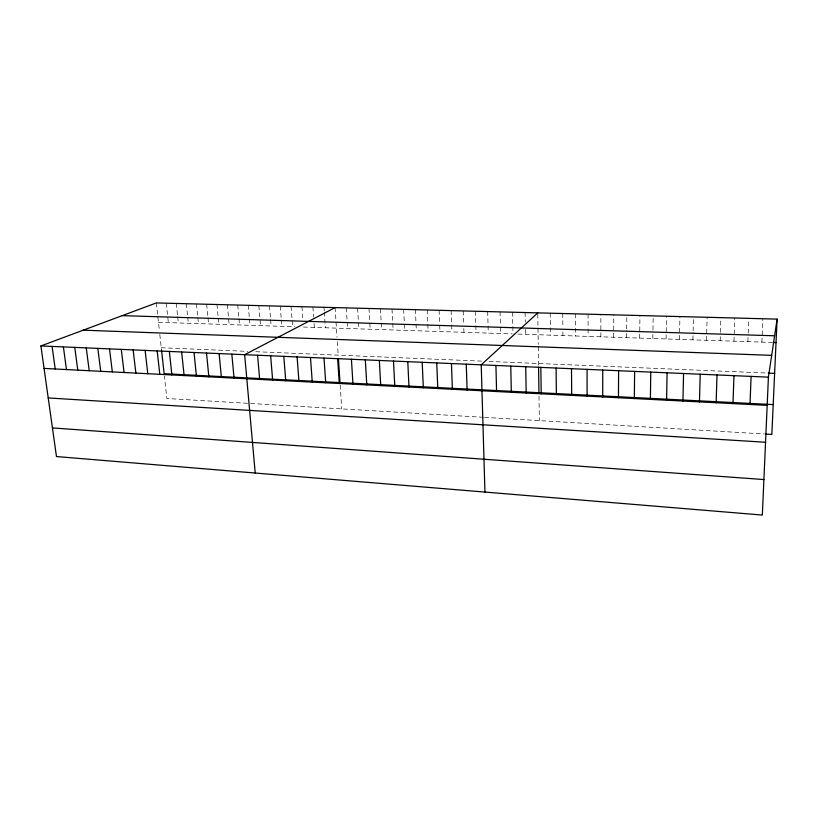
<?xml version="1.0" encoding="UTF-8"?>
<svg xmlns="http://www.w3.org/2000/svg" width="818" height="818" viewBox="0 0 818 818"><rect width="100%" height="100%" fill="white"/><g stroke="black" fill="none" stroke-linecap="round" stroke-linejoin="round"><path stroke-width="0.61" stroke-dasharray="4.09 3.07" d="M600.852 336.811L600.882 314.521M613.694 337.231L613.797 314.858M626.639 337.66L626.7 330.175M626.711 328.928L626.823 315.196M639.686 338.09L639.942 315.543M652.836 338.519L652.948 330.973M652.968 329.715L653.163 315.881M666.097 338.959L666.496 316.229M679.451 339.398L679.932 316.586M692.918 339.838L693.112 332.2M693.143 330.932L693.48 316.934M706.496 340.278L707.141 317.292M720.177 340.728L720.402 333.447M720.443 332.231L720.903 317.65M733.971 341.188L734.779 318.008M747.877 341.638L748.163 334.296M748.204 333.069L748.777 318.376M761.895 342.098L762.877 318.744M158.467 322.282L295.001 326.771M303.427 327.047L511.751 333.887M517.999 334.092L772.499 342.445M161.279 347.762L247.67 351.372M255.778 351.709L481.761 361.137M489.041 361.444L766.977 373.049M483.397 417.303L166.872 398.509L164.398 376.055M484.593 417.374L764.309 433.99M156.33 302.936L159.408 330.82M159.807 334.46L161.545 350.247M166.258 303.192L168.355 322.609M176.259 303.458L177.537 315.636M177.67 316.852L178.314 322.936M186.33 303.713L187.578 315.932M187.711 317.159L188.334 323.263M196.463 303.979L197.69 316.239M197.813 317.466L198.437 323.601M206.678 304.245L207.874 316.546M207.997 317.783L208.6 323.928M216.964 304.511L218.13 316.863M218.253 318.1L218.835 324.265M227.322 304.787L229.152 324.603M237.752 305.053L238.866 317.486M238.979 318.734L239.541 324.95M248.253 305.329L249.347 317.803M249.449 319.051L249.991 325.288M258.836 305.605L260.533 325.636M269.49 305.881L270.523 318.447M270.625 319.705L271.136 325.983M280.226 306.167L281.228 318.775M281.331 320.032L281.821 326.341M291.044 306.443L292.588 326.689M301.934 306.73L302.864 319.429M312.905 307.016L313.631 317.21M314.081 323.58L314.347 327.404M323.959 307.302L324.204 310.912M324.286 312.118L325.349 327.762M335.094 307.588L335.963 320.881M336.034 322.087L337.026 337.18M337.323 341.679L338.202 355.155M340.165 385.125L341.73 408.888M346.311 307.885L347.599 328.499M357.609 308.181L358.846 328.867M368.99 308.478L369.756 321.914M369.828 323.13L370.176 329.235M380.462 308.775L381.587 329.613M392.016 309.081L393.09 329.991M403.652 309.378L404.317 322.967M404.368 324.194L404.675 330.37M415.391 309.685L416.342 330.758M427.211 309.991L428.1 331.137M439.123 310.308L439.665 324.04M439.706 325.288L439.951 331.525M451.117 310.615L451.894 331.924M463.213 310.932L463.632 323.509M463.806 328.539L463.929 332.312M475.401 311.249L476.056 332.711M487.681 311.566L488.274 333.12M500.064 311.893L500.401 325.891M500.432 327.159L500.585 333.519M512.538 312.22L512.988 333.928M525.105 312.548L525.279 322.231M525.412 329.501L525.493 334.337M537.794 314.092L538.244 344.388M538.275 346.781L538.561 365.953M539.001 396.209L539.359 420.626M550.207 313.202L550.361 326.617M550.371 327.844L550.463 335.155M562.733 313.529L562.845 326.995M562.886 331.893L562.917 335.564M575.351 313.856L575.463 335.983M588.07 314.184L588.091 327.762M588.091 328.989L588.111 336.392"/><path stroke-width="1.23" d="M602.713 396.945L602.754 370.043M618.449 397.742L618.602 370.728M634.339 398.56L634.615 371.413M650.382 399.378L650.77 372.108M666.588 400.206L667.079 372.803M682.938 401.035L683.562 373.509M699.462 401.883L700.198 374.225M716.139 402.732L716.997 374.951M732.989 403.591L733.971 375.677M749.994 404.46L751.108 376.413M777.1 319.112L768.419 377.149L762.335 515.064L56.473 456.556L40.9 345.942L156.33 302.936L777.1 319.112L771.834 434.44L765.566 434.061M537.784 312.875L481.219 364.828L484.941 492.068M335.094 307.588L244.654 354.685L255.216 473.029M122.23 315.636L774.605 335.789M773.675 342.486L776.026 342.568M83.211 330.175L771.681 355.349M768.255 373.1L774.626 373.366M40.9 345.942L768.419 377.149M773.194 404.593L164.132 373.683L161.545 350.247M44.06 368.417L767.182 405.339M48.221 397.947L765.546 442.252M52.434 427.906L763.91 479.553M52.096 346.423L55.215 368.99M63.395 346.904L66.452 369.562M74.775 347.394L77.782 370.135M86.258 347.885L89.213 370.718M97.833 348.386L100.726 371.311M109.5 348.887L112.342 371.904M121.279 349.388L124.06 372.497M133.14 349.899L135.87 373.1M145.113 350.411L147.782 373.714M157.189 350.932L159.796 374.327M169.357 351.454L171.903 374.941M181.637 351.975L184.122 375.564M194.03 352.507L196.443 376.198M206.514 353.049L208.866 376.832M219.122 353.591L221.402 377.476M231.831 354.133L234.05 378.12M257.588 355.237L259.664 379.429M270.635 355.799L272.65 380.084M283.805 356.362L285.738 380.759M297.087 356.934L298.948 381.433M310.492 357.507L312.271 382.108M324.01 358.09L325.717 382.793M338.427 358.601L340.002 382.609M337.66 358.673L339.286 383.489M351.423 359.266L352.977 384.194M365.319 359.859L366.791 384.9M379.347 360.462L380.728 385.605M393.499 361.065L394.797 386.321M407.783 361.679L408.99 387.047M422.19 362.302L423.325 387.783M436.74 362.926L437.783 388.519M451.434 363.55L452.374 389.266M466.26 364.194L467.109 390.022M495.923 365.462L496.587 391.525M510.759 366.096L511.322 392.272M525.729 366.74L526.199 393.039M540.851 367.394L541.219 393.806M538.571 367.18L538.95 392.701M556.107 368.049L556.373 394.573M571.506 368.703L571.68 395.36M587.058 369.378L587.12 396.147"/></g></svg>
